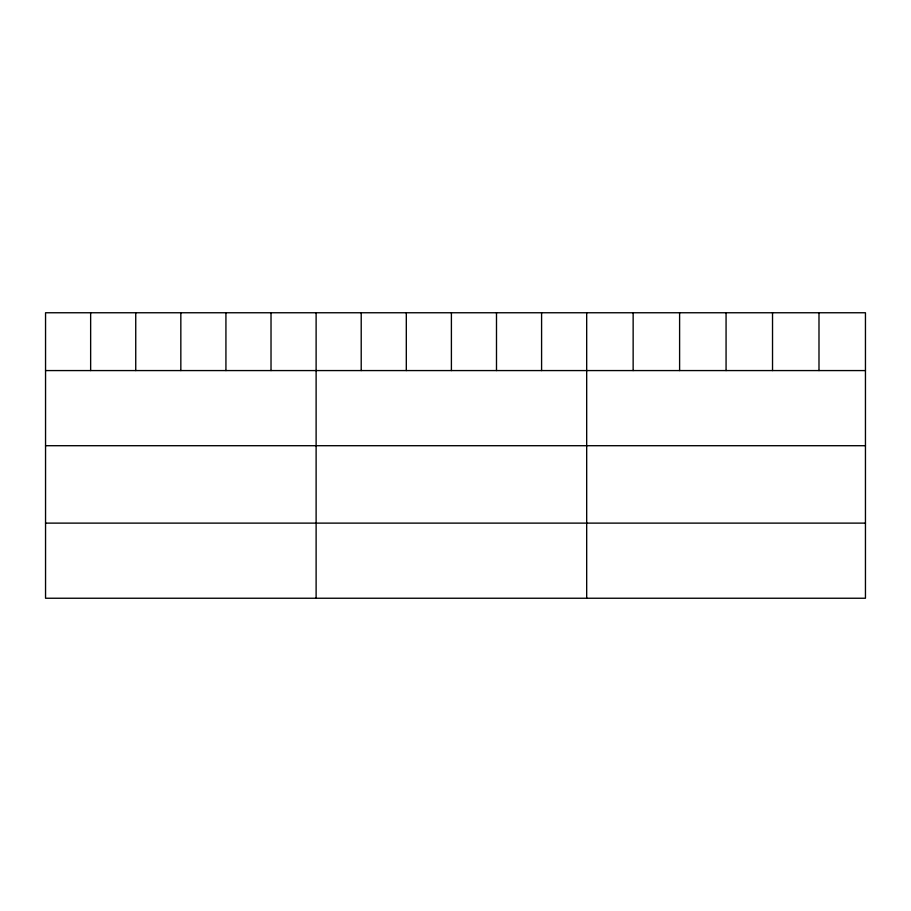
<?xml version="1.0" encoding="UTF-8"?>
<svg xmlns="http://www.w3.org/2000/svg" width="911" height="911" viewBox="0 0 911 911"><rect width="100%" height="100%" fill="white"/><g stroke="black" fill="none" stroke-linecap="round" stroke-linejoin="round"><path stroke-width="1.37" d="M865.45 370.572L865.45 598.242L45.55 598.242L45.55 312.758L865.45 312.758L865.45 370.572L45.55 370.572M45.55 445.707L865.45 445.707M45.55 523.119L865.45 523.119M818.989 312.758L818.989 370.572M772.528 312.758L772.528 370.572M726.067 312.758L726.067 370.572M679.606 312.758L679.606 370.572M633.145 312.758L633.145 370.572M586.684 312.758L586.684 598.242M541.59 312.758L541.59 370.572M496.495 312.758L496.495 370.572M451.4 312.758L451.4 370.572M406.306 312.758L406.306 370.572M361.211 312.758L361.211 370.572M316.117 312.758L316.117 598.242M271.022 312.758L271.022 370.572M225.928 312.758L225.928 370.572M180.834 312.758L180.834 370.572M135.739 312.758L135.739 370.572M90.644 312.758L90.644 370.572"/></g></svg>
